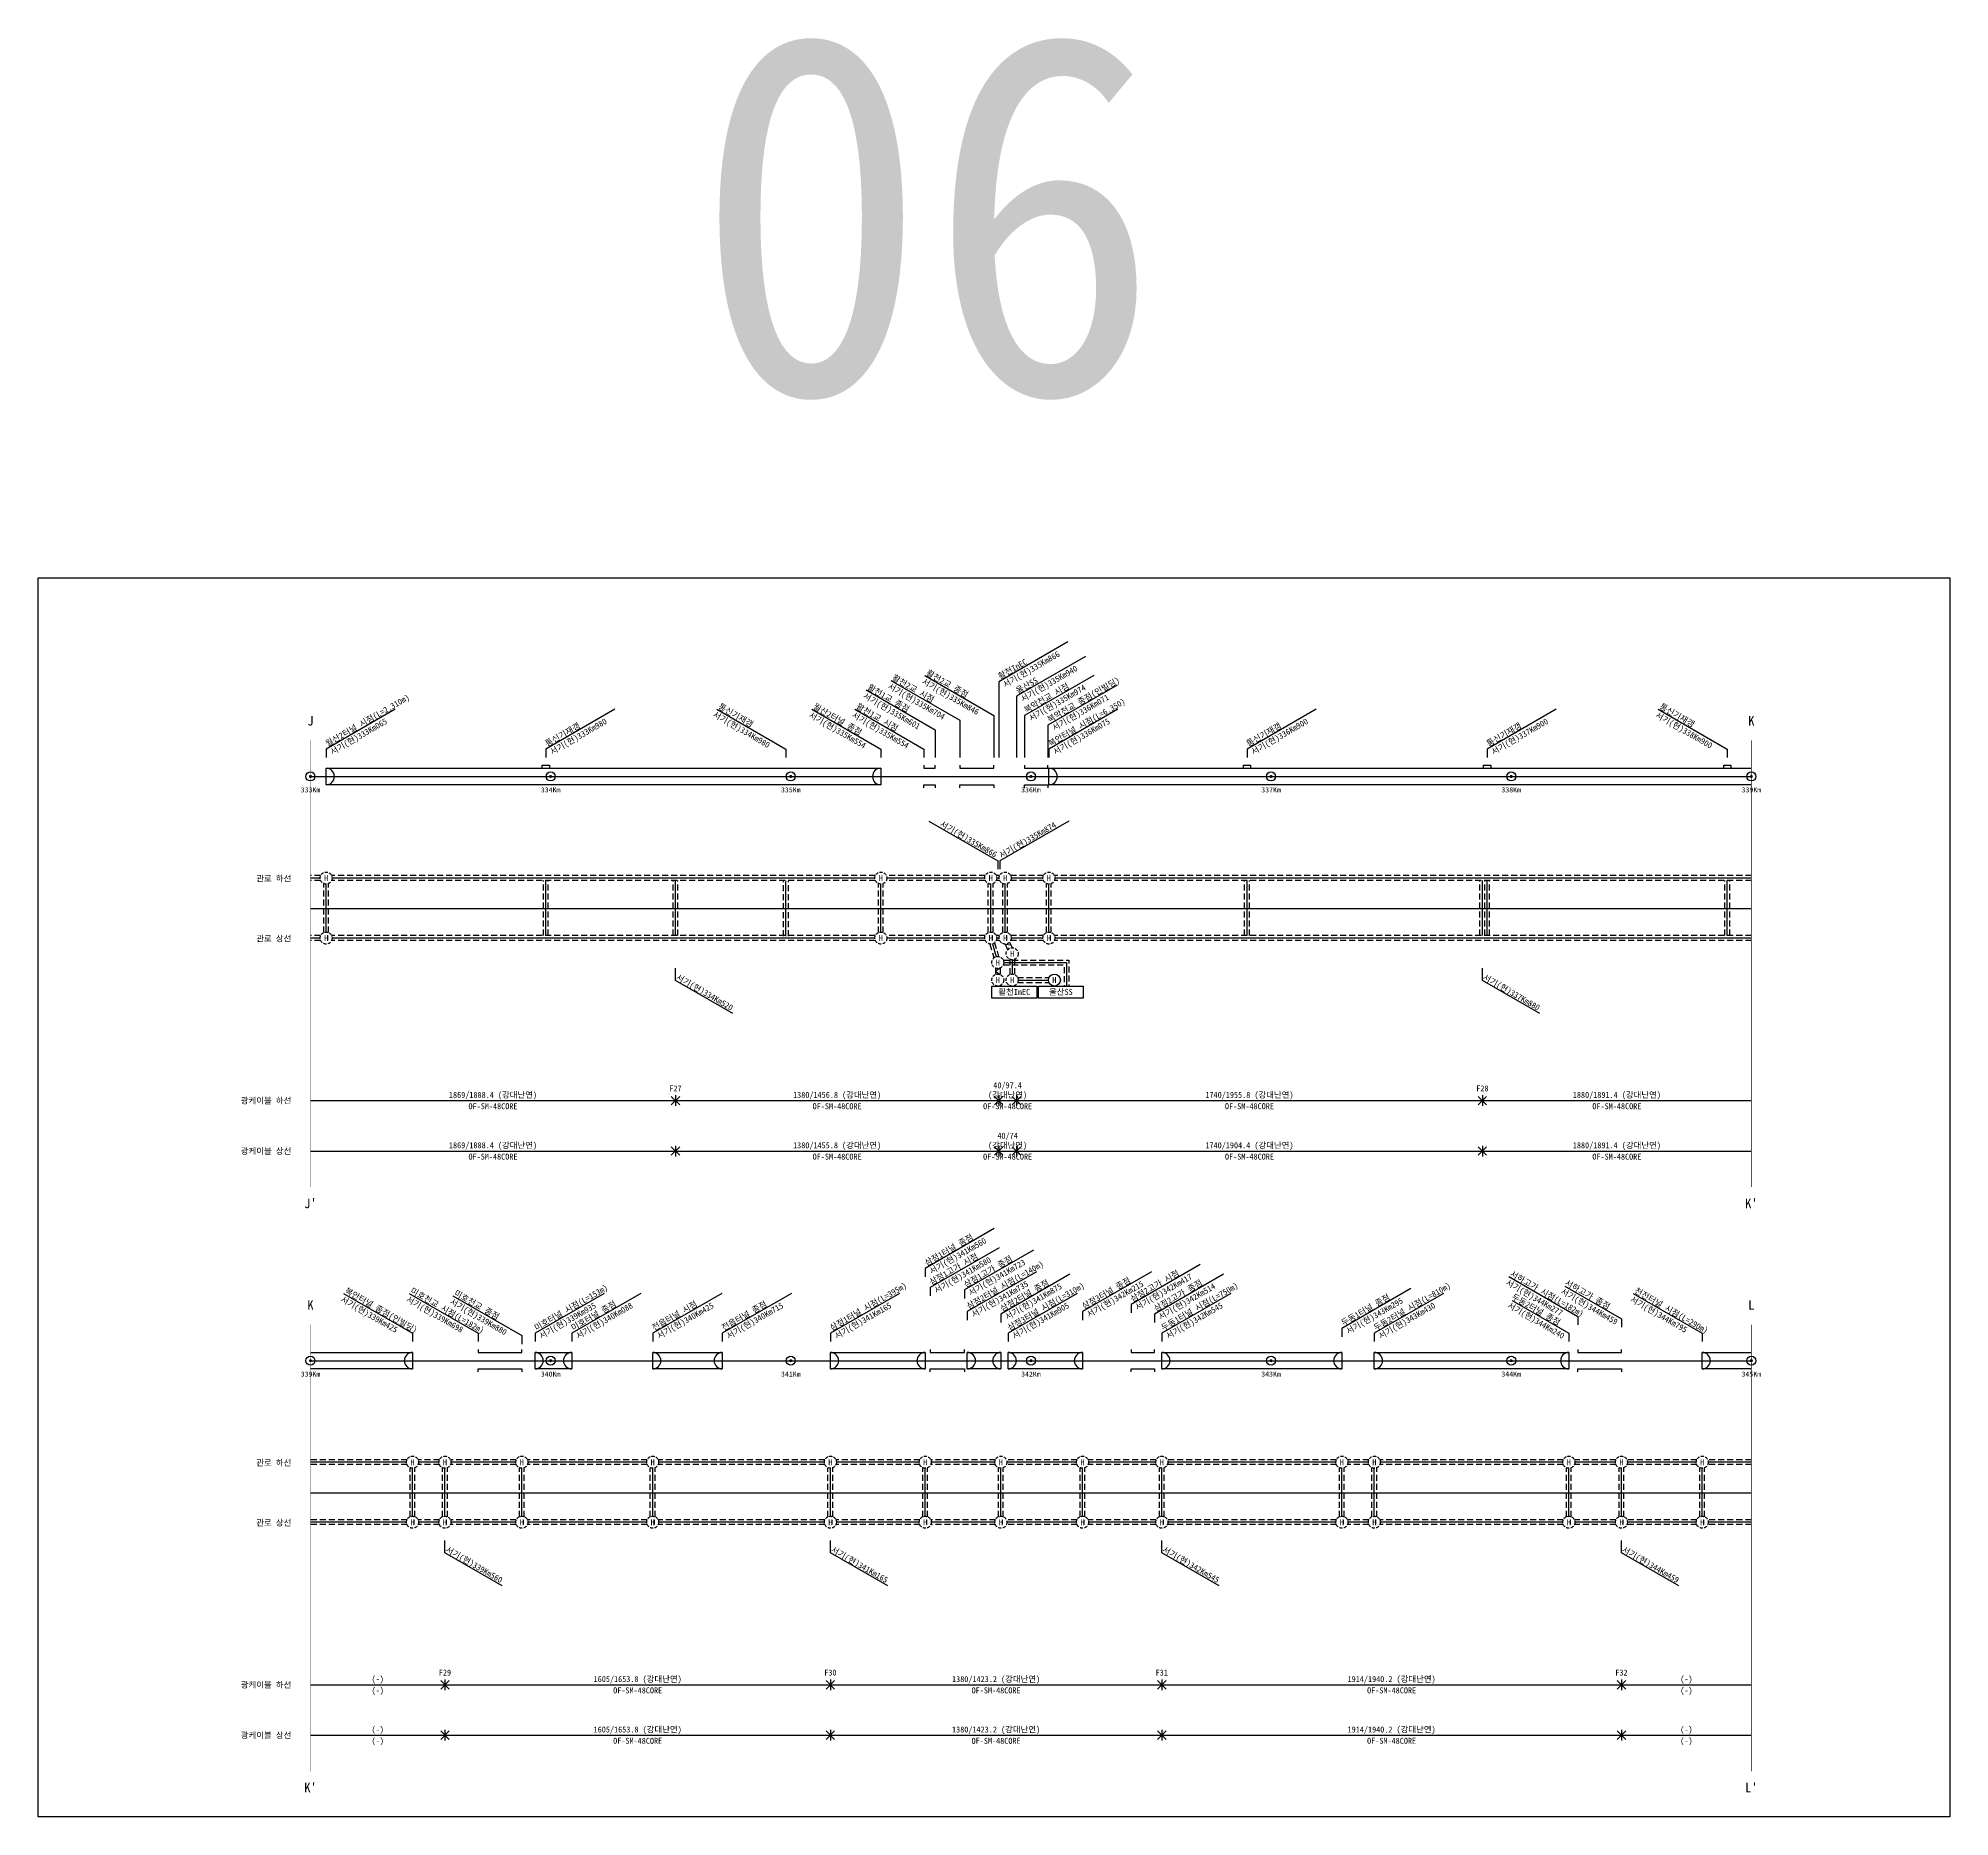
# Model space of a CAD drawing. Extents: x 3980 to 4776, y 0 to 741.
import ezdxf
from ezdxf.enums import TextEntityAlignment as Align

# ---------------------------------------------------------------- set-up
doc = ezdxf.new("R2010")
doc.units = 0
doc.header["$MEASUREMENT"] = 0
doc.linetypes.add('CENTER', pattern=[50.8, 31.75, -6.35, 6.35, -6.35])
doc.linetypes.add('HIDDEN', pattern=[0.375, 0.25, -0.125])
for name, color, linetype in [('TN-CABL', 4, 'Continuous'), ('TN-MACL', 6, 'Continuous'), ('TN-MACT', 6, 'Continuous'), ('TN-TABL-LIN1', 4, 'Continuous'), ('TN-TABL-LIN2', 1, 'Continuous'), ('TN-TEXT', 3, 'Continuous'), ('TX-BORD', 7, 'Continuous'), ('TX-PAPR', 2, 'Continuous'), ('TZ-BASE', 253, 'Continuous'), ('TZ-CABL', 4, 'Continuous'), ('TZ-LEAL', 253, 'Continuous'), ('TZ-LINE', 1, 'Continuous')]:
    doc.layers.add(name, color=color, linetype=linetype)
doc.layers.add('TX-LINE', color=6, linetype='Continuous', plot=False)
doc.styles.get("Standard").update_dxf_attribs({"font": 'GulimChe.ttf'})
doc.styles.add('굴림체', font='GulimChe.ttf')
doc.linetypes.add('ZIGZAG', pattern='A,0.0001,-0.2,[131,ltypeshp.shx,S=0.2,R=0,X=-0.2,Y=0],-0.4,[131,ltypeshp.shx,S=0.2,R=180,X=0.2,Y=0],-0.2', length=0.8001)

# ---------------------------------------------------------------- blocks, each defined once
blk = doc.blocks.new('XX')
at = {"layer": 'TN-TABL-LIN1'}
for points in [[(-1.77, 1.77), (1.77, -1.77)], [(1.77, 1.77), (-1.77, -1.77)]]:
    blk.add_lwpolyline(points, dxfattribs=at)

msp = doc.modelspace()

# ---------------------------------------------------------------- linework, layer by layer
at = {"layer": 'TN-CABL', "linetype": 'ByBlock', "ltscale": 10, "flags": 128}
for points in [[(4189.87, 436.74), (4189.87, 437.99), (4192.87, 437.99), (4192.87, 436.74)], [(4348.77, 437.99), (4348.77, 436.74), (4353.47, 436.74), (4353.47, 437.99)], [(4363.77, 437.99), (4363.77, 436.74), (4377.97, 436.74), (4377.97, 437.99)], [(4390.77, 437.99), (4390.77, 436.74), (4400.47, 436.74), (4400.47, 437.99)], [(4481.87, 436.74), (4481.87, 437.99), (4484.87, 437.99), (4484.87, 436.74)], [(4581.87, 436.74), (4581.87, 437.99), (4584.87, 437.99), (4584.87, 436.74)], [(4681.87, 436.74), (4681.87, 437.99), (4684.87, 437.99), (4684.87, 436.74)], [(4693.37, 429.84), (4400.87, 429.84), (4400.87, 436.74), (4693.37, 436.74)], [(4348.77, 428.59), (4348.77, 429.84), (4353.47, 429.84), (4353.47, 428.59)], [(4363.77, 428.59), (4363.77, 429.84), (4377.97, 429.84), (4377.97, 428.59)], [(4390.77, 428.59), (4390.77, 429.84), (4400.47, 429.84), (4400.47, 428.59)], [(4093.37, 193.42), (4135.87, 193.42), (4135.87, 186.52), (4093.37, 186.52)], [(4163.17, 194.67), (4163.17, 193.42), (4181.37, 193.42), (4181.37, 194.67)], [(4351.37, 194.67), (4351.37, 193.42), (4365.67, 193.42), (4365.67, 194.67)], [(4435.07, 194.67), (4435.07, 193.42), (4444.77, 193.42), (4444.77, 194.67)], [(4621.07, 194.67), (4621.07, 193.42), (4639.27, 193.42), (4639.27, 194.67)], [(4693.37, 186.52), (4672.87, 186.52), (4672.87, 193.42), (4693.37, 193.42)], [(4163.17, 185.27), (4163.17, 186.52), (4181.37, 186.52), (4181.37, 185.27)], [(4351.37, 185.27), (4351.37, 186.52), (4365.67, 186.52), (4365.67, 185.27)], [(4435.07, 185.27), (4435.07, 186.52), (4444.77, 186.52), (4444.77, 185.27)], [(4621.07, 185.27), (4621.07, 186.52), (4639.27, 186.52), (4639.27, 185.27)]]:
    msp.add_lwpolyline(points, dxfattribs=at)
for points in [[(4099.87, 436.74), (4330.87, 436.74), (4330.87, 429.84), (4099.87, 429.84)], [(4186.87, 193.42), (4202.17, 193.42), (4202.17, 186.52), (4186.87, 186.52)], [(4235.87, 193.42), (4264.87, 193.42), (4264.87, 186.52), (4235.87, 186.52)], [(4309.87, 193.42), (4349.37, 193.42), (4349.37, 186.52), (4309.87, 186.52)], [(4366.87, 193.42), (4380.87, 193.42), (4380.87, 186.52), (4366.87, 186.52)], [(4383.87, 193.42), (4414.87, 193.42), (4414.87, 186.52), (4383.87, 186.52)], [(4447.87, 193.42), (4522.87, 193.42), (4522.87, 186.52), (4447.87, 186.52)], [(4536.37, 193.42), (4617.37, 193.42), (4617.37, 186.52), (4536.37, 186.52)]]:
    msp.add_lwpolyline(points, close=True, dxfattribs=at)
at = {"layer": 'TN-CABL', "linetype": 'HIDDEN', "ltscale": 10, "flags": 128}
for points in [[(4097.58, 391.99), (4093.37, 391.99)], [(4097.37, 390.99), (4093.37, 390.99)], [(4328.58, 391.99), (4102.17, 391.99)], [(4328.37, 390.99), (4102.37, 390.99)], [(4374.34, 391.99), (4333.17, 391.99)], [(4374.13, 390.99), (4333.37, 390.99)], [(4380.34, 391.99), (4378.92, 391.99)], [(4380.13, 390.99), (4379.13, 390.99)], [(4398.58, 391.99), (4384.92, 391.99)], [(4398.37, 390.99), (4385.13, 390.99)], [(4693.37, 391.99), (4403.17, 391.99)], [(4693.37, 390.99), (4403.37, 390.99)], [(4097.58, 389.99), (4093.37, 389.99)], [(4098.87, 368.28), (4098.87, 388.7)], [(4100.87, 368.28), (4100.87, 388.7)], [(4328.58, 389.99), (4102.17, 389.99)], [(4190.37, 366.99), (4190.37, 389.99)], [(4192.37, 366.99), (4192.37, 389.99)], [(4244.37, 366.99), (4244.37, 389.99)], [(4246.37, 366.99), (4246.37, 389.99)], [(4290.37, 366.79), (4290.37, 389.79)], [(4292.37, 366.79), (4292.37, 389.79)], [(4329.87, 368.28), (4329.87, 388.7)], [(4331.87, 368.28), (4331.87, 388.7)], [(4374.34, 389.99), (4333.17, 389.99)], [(4375.63, 368.28), (4375.63, 388.7)], [(4377.63, 368.28), (4377.63, 388.7)], [(4380.34, 389.99), (4378.92, 389.99)], [(4381.63, 368.28), (4381.63, 388.7)], [(4383.63, 368.28), (4383.63, 388.7)], [(4398.58, 389.99), (4384.92, 389.99)], [(4399.87, 368.28), (4399.87, 388.7)], [(4401.87, 368.28), (4401.87, 388.7)], [(4693.37, 389.99), (4403.17, 389.99)], [(4482.37, 366.99), (4482.37, 389.99)], [(4484.37, 366.99), (4484.37, 389.99)], [(4580.37, 366.99), (4580.37, 389.99)], [(4582.37, 366.99), (4582.37, 389.99)], [(4582.37, 366.99), (4582.37, 389.99)], [(4584.37, 366.99), (4584.37, 389.99)], [(4682.37, 366.99), (4682.37, 389.99)], [(4684.37, 366.99), (4684.37, 389.99)], [(4097.58, 366.99), (4093.37, 366.99)], [(4328.58, 366.99), (4102.17, 366.99)], [(4374.34, 366.99), (4333.17, 366.99)], [(4380.34, 366.99), (4378.92, 366.99)], [(4398.58, 366.99), (4384.92, 366.99)], [(4693.37, 366.99), (4403.17, 366.99)], [(4097.37, 365.99), (4093.37, 365.99)], [(4097.58, 364.99), (4093.37, 364.99)], [(4328.58, 364.99), (4102.17, 364.99)], [(4328.37, 365.99), (4102.37, 365.99)], [(4374.34, 364.99), (4333.17, 364.99)], [(4374.13, 365.99), (4333.37, 365.99)], [(4376.3, 363.51), (4377.97, 357.74)], [(4378.23, 364.07), (4379.89, 358.29)], [(4380.34, 364.99), (4378.92, 364.99)], [(4380.13, 365.99), (4379.13, 365.99)], [(4382.66, 363.49), (4383.71, 361.15)], [(4382.66, 363.49), (4385.01, 363.14), (4383.71, 361.15)], [(4384.48, 364.31), (4385.53, 361.96)], [(4398.58, 364.99), (4384.92, 364.99)], [(4398.37, 365.99), (4385.13, 365.99)], [(4693.37, 364.99), (4403.17, 364.99)], [(4693.37, 365.99), (4403.37, 365.99)], [(4378.56, 353.52), (4378.56, 350.8)], [(4380.56, 353.52), (4380.56, 350.8)], [(4381.85, 356.81), (4409.17, 356.81), (4409.17, 346.01)], [(4381.85, 354.81), (4407.17, 354.81), (4407.17, 346.01)], [(4384.56, 357.17), (4384.56, 350.8)], [(4386.56, 357.17), (4386.56, 350.8)], [(4387.85, 349.51), (4400.84, 349.51)], [(4387.85, 347.51), (4400.84, 347.51)], [(4133.58, 148.68), (4093.37, 148.68)], [(4133.37, 147.68), (4093.37, 147.68)], [(4133.58, 146.68), (4093.37, 146.68)], [(4134.87, 124.97), (4134.87, 145.38)], [(4136.87, 124.97), (4136.87, 145.38)], [(4147.08, 148.68), (4138.17, 148.68)], [(4147.08, 146.68), (4138.17, 146.68)], [(4146.87, 147.68), (4138.37, 147.68)], [(4148.37, 124.97), (4148.37, 145.38)], [(4150.37, 124.97), (4150.37, 145.38)], [(4179.08, 148.68), (4151.67, 148.68)], [(4179.08, 146.68), (4151.67, 146.68)], [(4178.87, 147.68), (4151.87, 147.68)], [(4180.37, 124.97), (4180.37, 145.38)], [(4182.37, 124.97), (4182.37, 145.38)], [(4233.58, 148.68), (4183.67, 148.68)], [(4233.58, 146.68), (4183.67, 146.68)], [(4233.37, 147.68), (4183.87, 147.68)], [(4234.87, 124.97), (4234.87, 145.38)], [(4236.87, 124.97), (4236.87, 145.38)], [(4307.58, 148.68), (4238.17, 148.68)], [(4307.58, 146.68), (4238.17, 146.68)], [(4307.37, 147.68), (4238.37, 147.68)], [(4308.87, 124.97), (4308.87, 145.38)], [(4310.87, 124.97), (4310.87, 145.38)], [(4347.08, 148.68), (4312.17, 148.68)], [(4347.08, 146.68), (4312.17, 146.68)], [(4346.87, 147.68), (4312.37, 147.68)], [(4348.37, 124.97), (4348.37, 145.38)], [(4350.37, 124.97), (4350.37, 145.38)], [(4378.58, 148.68), (4351.67, 148.68)], [(4378.58, 146.68), (4351.67, 146.68)], [(4378.37, 147.68), (4351.87, 147.68)], [(4379.87, 124.97), (4379.87, 145.38)], [(4381.87, 124.97), (4381.87, 145.38)], [(4412.58, 148.68), (4383.17, 148.68)], [(4412.58, 146.68), (4383.17, 146.68)], [(4412.37, 147.68), (4383.37, 147.68)], [(4413.87, 124.97), (4413.87, 145.38)], [(4415.87, 124.97), (4415.87, 145.38)], [(4445.58, 148.68), (4417.17, 148.68)], [(4445.58, 146.68), (4417.17, 146.68)], [(4445.37, 147.68), (4417.37, 147.68)], [(4446.87, 124.97), (4446.87, 145.38)], [(4448.87, 124.97), (4448.87, 145.38)], [(4520.58, 148.68), (4450.17, 148.68)], [(4520.58, 146.68), (4450.17, 146.68)], [(4520.37, 147.68), (4450.37, 147.68)], [(4521.87, 124.97), (4521.87, 145.38)], [(4523.87, 124.97), (4523.87, 145.38)], [(4534.08, 148.68), (4525.17, 148.68)], [(4534.08, 146.68), (4525.17, 146.68)], [(4533.87, 147.68), (4525.37, 147.68)], [(4535.37, 124.97), (4535.37, 145.38)], [(4537.37, 124.97), (4537.37, 145.38)], [(4615.08, 148.68), (4538.67, 148.68)], [(4615.08, 146.68), (4538.67, 146.68)], [(4614.87, 147.68), (4538.87, 147.68)], [(4616.37, 124.97), (4616.37, 145.38)], [(4618.37, 124.97), (4618.37, 145.38)], [(4636.98, 148.68), (4619.67, 148.68)], [(4636.98, 146.68), (4619.67, 146.68)], [(4636.77, 147.68), (4619.87, 147.68)], [(4638.27, 124.97), (4638.27, 145.38)], [(4640.27, 124.97), (4640.27, 145.38)], [(4670.64, 148.68), (4641.57, 148.68)], [(4670.64, 146.68), (4641.57, 146.68)], [(4670.43, 147.68), (4641.77, 147.68)], [(4671.93, 124.97), (4671.93, 145.38)], [(4673.93, 124.97), (4673.93, 145.38)], [(4693.37, 148.68), (4675.22, 148.68)], [(4693.37, 146.68), (4675.22, 146.68)], [(4693.37, 147.68), (4675.43, 147.68)], [(4133.58, 123.68), (4093.37, 123.68)], [(4133.37, 122.68), (4093.37, 122.68)], [(4133.58, 121.68), (4093.37, 121.68)], [(4147.08, 123.68), (4138.17, 123.68)], [(4147.08, 121.68), (4138.17, 121.68)], [(4146.87, 122.68), (4138.37, 122.68)], [(4179.08, 123.68), (4151.67, 123.68)], [(4179.08, 121.68), (4151.67, 121.68)], [(4178.87, 122.68), (4151.87, 122.68)], [(4233.58, 123.68), (4183.67, 123.68)], [(4233.58, 121.68), (4183.67, 121.68)], [(4233.37, 122.68), (4183.87, 122.68)], [(4307.58, 123.68), (4238.17, 123.68)], [(4307.58, 121.68), (4238.17, 121.68)], [(4307.37, 122.68), (4238.37, 122.68)], [(4347.08, 123.68), (4312.17, 123.68)], [(4347.08, 121.68), (4312.17, 121.68)], [(4346.87, 122.68), (4312.37, 122.68)], [(4378.58, 123.68), (4351.67, 123.68)], [(4378.58, 121.68), (4351.67, 121.68)], [(4378.37, 122.68), (4351.87, 122.68)], [(4412.58, 123.68), (4383.17, 123.68)], [(4412.58, 121.68), (4383.17, 121.68)], [(4412.37, 122.68), (4383.37, 122.68)], [(4445.58, 123.68), (4417.17, 123.68)], [(4445.58, 121.68), (4417.17, 121.68)], [(4445.37, 122.68), (4417.37, 122.68)], [(4520.58, 123.68), (4450.17, 123.68)], [(4520.58, 121.68), (4450.17, 121.68)], [(4520.37, 122.68), (4450.37, 122.68)], [(4534.08, 123.68), (4525.17, 123.68)], [(4534.08, 121.68), (4525.17, 121.68)], [(4533.87, 122.68), (4525.37, 122.68)], [(4615.08, 123.68), (4538.67, 123.68)], [(4615.08, 121.68), (4538.67, 121.68)], [(4614.87, 122.68), (4538.87, 122.68)], [(4636.98, 123.68), (4619.67, 123.68)], [(4636.98, 121.68), (4619.67, 121.68)], [(4636.77, 122.68), (4619.87, 122.68)], [(4670.64, 123.68), (4641.57, 123.68)], [(4670.64, 121.68), (4641.57, 121.68)], [(4670.43, 122.68), (4641.77, 122.68)], [(4693.37, 123.68), (4675.22, 123.68)], [(4693.37, 121.68), (4675.22, 121.68)], [(4693.37, 122.68), (4675.43, 122.68)]]:
    msp.add_lwpolyline(points, dxfattribs=at)
at = {"layer": 'TN-CABL', "linetype": 'ZIGZAG', "ltscale": 3.5}
for points in [[(4097.37, 390.99), (4093.37, 390.99)], [(4097.37, 365.99), (4093.37, 365.99)]]:
    msp.add_lwpolyline(points, dxfattribs=at)
at = {"layer": 'TN-CABL', "linetype": 'ZIGZAG', "ltscale": 5}
for points in [[(4328.37, 390.99), (4102.37, 390.99)], [(4374.13, 390.99), (4333.37, 390.99)], [(4380.13, 390.99), (4379.13, 390.99)], [(4398.37, 390.99), (4385.13, 390.99)], [(4693.37, 390.99), (4403.37, 390.99)], [(4099.87, 368.49), (4099.87, 388.49)], [(4191.37, 366.99), (4191.37, 389.99)], [(4245.37, 366.99), (4245.37, 389.99)], [(4291.37, 366.79), (4291.37, 389.79)], [(4330.87, 368.49), (4330.87, 388.49)], [(4376.63, 368.49), (4376.63, 388.49)], [(4382.63, 368.49), (4382.63, 388.49)], [(4400.87, 368.49), (4400.87, 388.49)], [(4483.37, 366.99), (4483.37, 389.99)], [(4581.37, 366.99), (4581.37, 389.99)], [(4583.37, 366.99), (4583.37, 389.99)], [(4683.37, 366.99), (4683.37, 389.99)], [(4328.37, 365.99), (4102.37, 365.99)], [(4374.13, 365.99), (4333.37, 365.99)], [(4377.32, 363.59), (4378.87, 358.21)], [(4380.13, 365.99), (4379.13, 365.99)], [(4398.37, 365.99), (4385.13, 365.99)], [(4693.37, 365.99), (4403.37, 365.99)], [(4382.06, 355.81), (4408.17, 355.81), (4408.17, 346.01)], [(4385.56, 356.96), (4385.56, 351.01)], [(4388.06, 348.51), (4400.63, 348.51)], [(4133.37, 147.68), (4093.37, 147.68)], [(4135.87, 125.18), (4135.87, 145.18)], [(4146.87, 147.68), (4138.37, 147.68)], [(4149.37, 125.18), (4149.37, 145.18)], [(4178.87, 147.68), (4151.87, 147.68)], [(4181.37, 125.18), (4181.37, 145.18)], [(4233.37, 147.68), (4183.87, 147.68)], [(4235.87, 125.18), (4235.87, 145.18)], [(4307.37, 147.68), (4238.37, 147.68)], [(4309.87, 125.18), (4309.87, 145.18)], [(4346.87, 147.68), (4312.37, 147.68)], [(4349.37, 125.18), (4349.37, 145.18)], [(4378.37, 147.68), (4351.87, 147.68)], [(4380.87, 125.18), (4380.87, 145.18)], [(4412.37, 147.68), (4383.37, 147.68)], [(4414.87, 125.18), (4414.87, 145.18)], [(4445.37, 147.68), (4417.37, 147.68)], [(4447.87, 125.18), (4447.87, 145.18)], [(4520.37, 147.68), (4450.37, 147.68)], [(4522.87, 125.18), (4522.87, 145.18)], [(4533.87, 147.68), (4525.37, 147.68)], [(4536.37, 125.18), (4536.37, 145.18)], [(4614.87, 147.68), (4538.87, 147.68)], [(4617.37, 125.18), (4617.37, 145.18)], [(4636.77, 147.68), (4619.87, 147.68)], [(4639.27, 125.18), (4639.27, 145.18)], [(4670.43, 147.68), (4641.77, 147.68)], [(4672.93, 125.18), (4672.93, 145.18)], [(4693.37, 147.68), (4675.43, 147.68)], [(4133.37, 122.68), (4093.37, 122.68)], [(4146.87, 122.68), (4138.37, 122.68)], [(4178.87, 122.68), (4151.87, 122.68)], [(4233.37, 122.68), (4183.87, 122.68)], [(4307.37, 122.68), (4238.37, 122.68)], [(4346.87, 122.68), (4312.37, 122.68)], [(4378.37, 122.68), (4351.87, 122.68)], [(4412.37, 122.68), (4383.37, 122.68)], [(4445.37, 122.68), (4417.37, 122.68)], [(4520.37, 122.68), (4450.37, 122.68)], [(4533.87, 122.68), (4525.37, 122.68)], [(4614.87, 122.68), (4538.87, 122.68)], [(4636.77, 122.68), (4619.87, 122.68)], [(4670.43, 122.68), (4641.77, 122.68)], [(4693.37, 122.68), (4675.43, 122.68)]]:
    msp.add_lwpolyline(points, dxfattribs=at)
at = {"layer": 'TN-CABL', "ltscale": 10, "flags": 128}
msp.add_lwpolyline([(4380.56, 353.52), (4378.56, 352.16), (4380.56, 350.8)], dxfattribs=at)
at = {"layer": 'TN-CABL', "linetype": 'ByBlock', "ltscale": 10}
for centre, start, end in [((4099.87, 433.29), 270, 90), ((4330.87, 433.29), 90, 270), ((4400.87, 433.29), 270, 90), ((4135.87, 189.97), 90, 270), ((4186.87, 189.97), 270, 90), ((4202.17, 189.97), 90, 270), ((4235.87, 189.97), 270, 90), ((4264.87, 189.97), 90, 270), ((4309.87, 189.97), 270, 90), ((4349.37, 189.97), 90, 270), ((4366.87, 189.97), 270, 90), ((4380.87, 189.97), 90, 270), ((4383.87, 189.97), 270, 90), ((4414.87, 189.97), 90, 270), ((4447.87, 189.97), 270, 90), ((4522.87, 189.97), 90, 270), ((4536.37, 189.97), 270, 90), ((4617.37, 189.97), 90, 270), ((4672.87, 189.97), 270, 90)]:
    msp.add_arc(centre, 3.45, start, end, dxfattribs=at)
at = {"layer": 'TN-MACL', "linetype": 'CENTER', "ltscale": 0.8, "const_width": 0.2}
for points in [[(4093.37, 448.29), (4093.37, 262.29)], [(4693.37, 448.29), (4693.37, 262.29)], [(4093.37, 204.97), (4093.37, 18.97)], [(4693.37, 204.97), (4693.37, 18.97)]]:
    msp.add_lwpolyline(points, dxfattribs=at)
at = {"layer": 'TN-TABL-LIN1', "linetype": 'HIDDEN', "ltscale": 5}
for centre in [(4099.87, 390.99), (4330.87, 390.99), (4376.63, 390.99), (4382.63, 390.99), (4400.87, 390.99), (4099.87, 365.99), (4330.87, 365.99), (4376.63, 365.99), (4382.63, 365.99), (4400.87, 365.99), (4379.56, 355.81), (4385.56, 359.46), (4379.56, 348.51), (4385.56, 348.51), (4135.87, 147.68), (4149.37, 147.68), (4181.37, 147.68), (4235.87, 147.68), (4309.87, 147.68), (4349.37, 147.68), (4380.87, 147.68), (4414.87, 147.68), (4447.87, 147.68), (4522.87, 147.68), (4536.37, 147.68), (4617.37, 147.68), (4639.27, 147.68), (4672.93, 147.68), (4135.87, 122.68), (4149.37, 122.68), (4181.37, 122.68), (4235.87, 122.68), (4309.87, 122.68), (4349.37, 122.68), (4380.87, 122.68), (4414.87, 122.68), (4447.87, 122.68), (4522.87, 122.68), (4536.37, 122.68), (4617.37, 122.68), (4639.27, 122.68), (4672.93, 122.68)]:
    msp.add_circle(centre, 2.5, dxfattribs=at)
at = {"layer": 'TN-TABL-LIN1', "ltscale": 5}
msp.add_circle((4403.13, 348.51), 2.5, dxfattribs=at)
at = {"layer": 'TN-TABL-LIN2'}
for points in [[(4408.73, 489.33), (4379.97, 472.73), (4379.97, 441.23)], [(4416.13, 483.33), (4387.37, 466.73), (4387.37, 441.23)], [(4335.02, 473.33), (4363.77, 456.73), (4363.77, 441.23)], [(4349.22, 475.33), (4377.97, 458.73), (4377.97, 441.23)], [(4419.53, 475.33), (4390.77, 458.73), (4390.77, 441.23)], [(4429.23, 471.33), (4400.47, 454.73), (4400.47, 441.23)], [(4324.72, 469.33), (4353.47, 452.73), (4353.47, 441.23)], [(4128.63, 461.33), (4099.87, 444.73), (4099.87, 441.23)], [(4220.13, 461.33), (4191.37, 444.73), (4191.37, 441.23)], [(4262.62, 461.33), (4291.37, 444.73), (4291.37, 441.23)], [(4302.12, 461.33), (4330.87, 444.73), (4330.87, 441.23)], [(4320.02, 461.33), (4348.77, 444.73), (4348.77, 441.23)], [(4429.63, 461.33), (4400.87, 444.73), (4400.87, 441.23)], [(4512.13, 461.33), (4483.37, 444.73), (4483.37, 441.23)], [(4612.13, 461.33), (4583.37, 444.73), (4583.37, 441.23)], [(4654.62, 461.33), (4683.37, 444.73), (4683.37, 441.23)], [(4350.88, 414.72), (4379.63, 398.12), (4379.63, 394.62)], [(4409.19, 414.72), (4380.43, 398.12), (4380.43, 394.62)], [(4269.23, 334.59), (4245.37, 348.36), (4245.37, 353.49)], [(4605.23, 334.59), (4581.37, 348.36), (4581.37, 353.49)], [(4378.13, 245.01), (4349.37, 228.41), (4349.37, 224.91)], [(4380.13, 237.01), (4351.37, 220.41), (4351.37, 216.91)], [(4394.43, 236.01), (4365.67, 219.41), (4365.67, 215.91)], [(4395.63, 227.01), (4366.87, 210.41), (4366.87, 206.91)], [(4409.63, 226.01), (4380.87, 209.41), (4380.87, 205.91)], [(4443.63, 227.01), (4414.87, 210.41), (4414.87, 206.91)], [(4463.83, 230.01), (4435.07, 213.41), (4435.07, 209.91)], [(4473.53, 226.01), (4444.77, 209.41), (4444.77, 205.91)], [(4592.32, 225.01), (4621.07, 208.41), (4621.07, 204.91)], [(4107.12, 218.01), (4135.87, 201.41), (4135.87, 197.91)], [(4134.42, 218.01), (4163.17, 201.41), (4163.17, 197.91)], [(4152.62, 217.01), (4181.37, 200.41), (4181.37, 196.91)], [(4215.63, 218.01), (4186.87, 201.41), (4186.87, 197.91)], [(4230.93, 218.01), (4202.17, 201.41), (4202.17, 197.91)], [(4264.63, 218.01), (4235.87, 201.41), (4235.87, 197.91)], [(4293.63, 218.01), (4264.87, 201.41), (4264.87, 197.91)], [(4338.63, 218.01), (4309.87, 201.41), (4309.87, 197.91)], [(4412.63, 218.01), (4383.87, 201.41), (4383.87, 197.91)], [(4476.63, 218.01), (4447.87, 201.41), (4447.87, 197.91)], [(4551.63, 220.01), (4522.87, 203.41), (4522.87, 199.91)], [(4565.13, 218.01), (4536.37, 201.41), (4536.37, 197.91)], [(4593.82, 215.01), (4617.37, 201.41), (4617.37, 197.91)], [(4615.72, 221.01), (4639.27, 207.41), (4639.27, 203.91)], [(4644.12, 218.01), (4672.87, 201.41), (4672.87, 197.91)], [(4173.23, 96.21), (4149.37, 109.99), (4149.37, 115.12)], [(4333.73, 96.21), (4309.87, 109.99), (4309.87, 115.12)], [(4471.73, 96.21), (4447.87, 109.99), (4447.87, 115.12)], [(4663.13, 96.21), (4639.27, 109.99), (4639.27, 115.12)]]:
    msp.add_lwpolyline(points, dxfattribs=at)
at = {"layer": 'TN-TABL-LIN2', "const_width": 0.625}
for points in [[(4093.06, 433.29, 1), (4093.69, 433.29, 1)], [(4193.06, 433.29, 1), (4193.69, 433.29, 1)], [(4293.06, 433.29, 1), (4293.69, 433.29, 1)], [(4393.06, 433.29, 1), (4393.69, 433.29, 1)], [(4493.06, 433.29, 1), (4493.69, 433.29, 1)], [(4593.06, 433.29, 1), (4593.69, 433.29, 1)], [(4693.06, 433.29, 1), (4693.69, 433.29, 1)], [(4093.06, 189.97, 1), (4093.69, 189.97, 1)], [(4193.06, 189.97, 1), (4193.69, 189.97, 1)], [(4293.06, 189.97, 1), (4293.69, 189.97, 1)], [(4393.06, 189.97, 1), (4393.69, 189.97, 1)], [(4493.06, 189.97, 1), (4493.69, 189.97, 1)], [(4593.06, 189.97, 1), (4593.69, 189.97, 1)], [(4693.06, 189.97, 1), (4693.69, 189.97, 1)]]:
    msp.add_lwpolyline(points, format="xyb", close=True, dxfattribs=at)
at = {"layer": 'TN-TABL-LIN2'}
for points in [[(4377.1, 346.01), (4395.78, 346.01), (4395.78, 341.01), (4377.1, 341.01)], [(4396.51, 346.01), (4415.19, 346.01), (4415.19, 341.01), (4396.51, 341.01)]]:
    msp.add_lwpolyline(points, close=True, dxfattribs=at)
for centre in [(4093.37, 433.29), (4193.37, 433.29), (4293.37, 433.29), (4393.37, 433.29), (4493.37, 433.29), (4593.37, 433.29), (4693.37, 433.29), (4093.37, 189.97), (4193.37, 189.97), (4293.37, 189.97), (4393.37, 189.97), (4493.37, 189.97), (4593.37, 189.97), (4693.37, 189.97)]:
    msp.add_circle(centre, 1.88, dxfattribs=at)
at = {"layer": 'TX-BORD'}
for p, q in [((4245.37, 300.51), (4245.37, 296.07)), ((4379.97, 300.51), (4379.97, 296.07)), ((4387.37, 300.51), (4387.37, 296.07)), ((4581.37, 300.51), (4581.37, 296.07)), ((4245.37, 279.51), (4245.37, 275.07)), ((4379.97, 279.51), (4379.97, 275.07)), ((4387.37, 279.51), (4387.37, 275.07)), ((4581.37, 279.51), (4581.37, 275.07)), ((4149.37, 57.19), (4149.37, 52.75)), ((4309.87, 57.19), (4309.87, 52.75)), ((4447.87, 57.19), (4447.87, 52.75)), ((4639.27, 57.19), (4639.27, 52.75)), ((4149.37, 36.19), (4149.37, 31.75)), ((4309.87, 36.19), (4309.87, 31.75)), ((4447.87, 36.19), (4447.87, 31.75)), ((4639.27, 36.19), (4639.27, 31.75))]:
    msp.add_line(p, q, dxfattribs=at)
at = {"layer": 'TX-LINE'}
for points in [[(4093.37, 298.29), (4245.37, 298.29), (4379.97, 298.29), (4387.37, 298.29), (4581.37, 298.29), (4693.37, 298.29)], [(4093.37, 277.29), (4245.37, 277.29), (4379.97, 277.29), (4387.37, 277.29), (4581.37, 277.29), (4693.37, 277.29)], [(4093.37, 54.97), (4149.37, 54.97), (4309.87, 54.97), (4447.87, 54.97), (4639.27, 54.97), (4693.37, 54.97)], [(4093.37, 33.97), (4149.37, 33.97), (4309.87, 33.97), (4447.87, 33.97), (4639.27, 33.97), (4693.37, 33.97)]]:
    msp.add_lwpolyline(points, dxfattribs=at)
at = {"layer": 'TX-PAPR'}
msp.add_lwpolyline([(3980, 516), (4776, 516), (4776, 0), (3980, 0)], close=True, dxfattribs=at)
at = {"layer": 'TZ-BASE'}
for p, q in [((4093.37, 378.29), (4693.37, 378.29)), ((4093.37, 134.97), (4693.37, 134.97))]:
    msp.add_line(p, q, dxfattribs=at)
at = {"layer": 'TZ-CABL'}
for points in [[(4100.43, 366.99), (4100.43, 364.99)], [(4377.19, 366.99), (4377.19, 364.99)], [(4383.19, 366.99), (4383.19, 364.99)], [(4401.43, 366.99), (4401.43, 364.99)], [(4136.43, 123.68), (4136.43, 121.68)], [(4149.93, 123.68), (4149.93, 121.68)], [(4181.93, 123.68), (4181.93, 121.68)], [(4236.43, 123.68), (4236.43, 121.68)], [(4310.43, 123.68), (4310.43, 121.68)], [(4349.93, 123.68), (4349.93, 121.68)], [(4381.43, 123.68), (4381.43, 121.68)], [(4415.43, 123.68), (4415.43, 121.68)], [(4448.43, 123.68), (4448.43, 121.68)], [(4523.43, 123.68), (4523.43, 121.68)], [(4536.93, 123.68), (4536.93, 121.68)], [(4617.93, 123.68), (4617.93, 121.68)], [(4639.83, 123.68), (4639.83, 121.68)], [(4673.49, 123.68), (4673.49, 121.68)]]:
    msp.add_lwpolyline(points, dxfattribs=at)
at = {"layer": 'TZ-LEAL'}
for points in [[(4093.37, 298.29), (4693.37, 298.29)], [(4093.37, 277.29), (4693.37, 277.29)], [(4093.37, 54.97), (4693.37, 54.97)], [(4093.37, 33.97), (4693.37, 33.97)]]:
    msp.add_lwpolyline(points, dxfattribs=at)
at = {"layer": 'TZ-LINE', "flags": 128}
for points in [[(4093.37, 433.29), (4693.37, 433.29)], [(4093.37, 189.97), (4693.37, 189.97)]]:
    msp.add_lwpolyline(points, dxfattribs=at)

# ---------------------------------------------------------------- block references
at = {"layer": 'TN-TABL-LIN1'}
for p in [(4245.37, 298.29), (4379.97, 298.29), (4387.37, 298.29), (4581.37, 298.29), (4245.37, 277.29), (4379.97, 277.29), (4387.37, 277.29), (4581.37, 277.29), (4149.37, 54.97), (4309.87, 54.97), (4447.87, 54.97), (4639.27, 54.97), (4149.37, 33.97), (4309.87, 33.97), (4447.87, 33.97), (4639.27, 33.97)]:
    msp.add_blockref('XX', p, dxfattribs=at)

# ---------------------------------------------------------------- texts
at = {"layer": 'TN-MACT'}
for s, p in [('J', (4093.37, 453.29)), ('K', (4693.37, 453.29)), ("J'", (4093.37, 252.29)), ("K'", (4693.37, 252.29)), ('K', (4093.37, 209.97)), ('L', (4693.37, 209.97)), ("K'", (4093.37, 8.97)), ("L'", (4693.37, 8.97))]:
    msp.add_text(s, height=4, dxfattribs=at).set_placement(p, align=Align.BOTTOM_CENTER)
at = {"layer": 'TN-TABL-LIN1', "linetype": 'HIDDEN', "ltscale": 5}
for p in [(4099.87, 390.99), (4330.87, 390.99), (4376.63, 390.99), (4382.63, 390.99), (4400.87, 390.99), (4099.87, 365.99), (4330.87, 365.99), (4376.63, 365.99), (4382.63, 365.99), (4400.87, 365.99), (4385.56, 359.46), (4379.56, 355.81), (4379.56, 348.51), (4385.56, 348.51), (4403.13, 348.51), (4135.87, 147.68), (4149.37, 147.68), (4181.37, 147.68), (4235.87, 147.68), (4309.87, 147.68), (4349.37, 147.68), (4380.87, 147.68), (4414.87, 147.68), (4447.87, 147.68), (4522.87, 147.68), (4536.37, 147.68), (4617.37, 147.68), (4639.27, 147.68), (4672.93, 147.68), (4135.87, 122.68), (4149.37, 122.68), (4181.37, 122.68), (4235.87, 122.68), (4309.87, 122.68), (4349.37, 122.68), (4380.87, 122.68), (4414.87, 122.68), (4447.87, 122.68), (4522.87, 122.68), (4536.37, 122.68), (4617.37, 122.68), (4639.27, 122.68), (4672.93, 122.68)]:
    msp.add_text('H', height=2.5, dxfattribs=at).set_placement(p, align=Align.MIDDLE)
at = {"layer": 'TN-TEXT'}
for s, rotation, p in [('활천2교 종점', 330, (4349.51, 475.74)), ('활천InEC', 30, (4380.59, 473.66)), ('서기(현)335Km866', 30, (4382.59, 470.2)), ('서기(현)335Km940', 30, (4389.99, 464.2)), ('활천1교 종점', 330, (4325.01, 469.74)), ('서기(현)335Km704', 330, (4333.54, 470.14)), ('활천2교 시점', 330, (4335.31, 473.74)), ('서기(현)335Km846', 330, (4347.74, 472.14)), ('울산SS', 30, (4387.99, 467.66)), ('북악천교 시점', 30, (4391.39, 459.66)), ('서기(현)335Km974', 30, (4393.39, 456.2)), ('북악천교 종점(인빌딩)', 30, (4401.09, 455.66)), ('월산2터널 시점(L=2,310m)', 30, (4100.49, 445.66)), ('통신기재갱', 330, (4262.9, 461.75)), ('월산2터널 종점', 330, (4302.41, 461.74)), ('활천1교 시점', 330, (4320.31, 461.74)), ('서기(현)335Km601', 330, (4323.24, 466.14)), ('복안터널 시점(L=6,350)', 30, (4401.49, 445.66)), ('서기(현)336Km071', 30, (4403.09, 452.2)), ('통신기재갱', 330, (4654.91, 461.74)), ('서기(현)333Km065', 30, (4102.49, 442.2)), ('통신기재갱', 30, (4191.99, 445.66)), ('서기(현)333Km980', 30, (4193.99, 442.2)), ('서기(현)334Km980', 330, (4260.68, 458.41)), ('서기(현)335Km554', 330, (4300.64, 458.14)), ('서기(현)335Km554', 330, (4318.54, 458.14)), ('서기(현)336Km075', 30, (4403.49, 442.2)), ('통신기재갱', 30, (4483.99, 445.66)), ('서기(현)336Km900', 30, (4485.99, 442.2)), ('통신기재갱', 30, (4583.99, 445.66)), ('서기(현)337Km900', 30, (4585.99, 442.2)), ('서기(현)338Km900', 330, (4653.14, 458.14)), ('서기(현)335Km866', 330, (4355.23, 412.78)), ('서기(현)335Km874', 30, (4381.05, 399.05)), ('서기(현)334Km520', 330, (4245.33, 348.97)), ('서기(현)337Km880', 330, (4581.33, 348.97)), ('삼정1터널 종점', 30, (4349.99, 229.35)), ('서기(현)341Km560', 30, (4351.99, 225.88)), ('삼정1고가 시점', 30, (4351.99, 221.35)), ('서기(현)341Km580', 30, (4353.99, 217.88)), ('삼정1고가 종점', 30, (4366.29, 220.35)), ('서기(현)341Km723', 30, (4368.29, 216.88)), ('삼정2터널 시점(L=140m)', 30, (4367.49, 211.35)), ('삼정2터널 종점', 30, (4381.49, 210.35)), ('삼정3터널 종점', 30, (4415.49, 211.35)), ('삼정2고가 시점', 30, (4435.69, 214.35)), ('서기(현)342Km417', 30, (4437.69, 210.88)), ('삼정2고가 종점', 30, (4445.39, 210.35)), ('서기(현)344Km277', 330, (4590.84, 221.82)), ('서하고가 시점(L=182m)', 330, (4592.61, 225.42)), ('서하고가 종점', 330, (4615.47, 221.73)), ('서기(현)339Km425', 330, (4105.64, 214.82)), ('복안터널 종점(인빌딩)', 330, (4107.41, 218.42)), ('서기(현)339Km698', 330, (4132.94, 214.82)), ('미호천교 시점(L=182m)', 330, (4134.71, 218.42)), ('서기(현)339Km880', 330, (4151.14, 213.82)), ('미호천교 종점', 330, (4152.91, 217.42)), ('미호터널 시점(L=153m)', 30, (4187.49, 202.35)), ('삼정1터널 시점(L=395m)', 30, (4310.49, 202.35)), ('서기(현)341Km735', 30, (4369.49, 207.88)), ('서기(현)341Km875', 30, (4383.49, 206.88)), ('삼정3터널 시점(L=310m)', 30, (4384.49, 202.35)), ('서기(현)342Km215', 30, (4417.49, 207.88)), ('서기(현)342Km514', 30, (4447.39, 206.88)), ('두동1터널 시점(L=750m)', 30, (4448.49, 202.35)), ('두동1터널 종점', 30, (4523.49, 204.35)), ('서기(현)343Km295', 30, (4525.49, 200.88)), ('두동2터널 시점(L=810m)', 30, (4536.99, 202.35)), ('두동2터널 종점', 330, (4593.3, 215.89)), ('서기(현)344Km459', 330, (4613.7, 218.13)), ('서기(현)344Km795', 330, (4642.64, 214.82)), ('천전터널 시점(L=290m)', 330, (4644.41, 218.42)), ('서기(현)339Km935', 30, (4189.49, 198.88)), ('미호터널 종점', 30, (4202.79, 202.35)), ('서기(현)340Km088', 30, (4204.79, 198.88)), ('전읍터널 시점', 30, (4236.49, 202.35)), ('서기(현)340Km425', 30, (4238.49, 198.88)), ('전읍터널 종점', 30, (4265.49, 202.35)), ('서기(현)340Km715', 30, (4267.49, 198.88)), ('서기(현)341Km165', 30, (4312.49, 198.88)), ('서기(현)341Km905', 30, (4386.49, 198.88)), ('서기(현)342Km545', 30, (4450.49, 198.88)), ('서기(현)343Km430', 30, (4538.99, 198.88)), ('서기(현)344Km240', 330, (4591.54, 212.29)), ('서기(현)339Km560', 330, (4149.33, 110.59)), ('서기(현)341Km165', 330, (4309.83, 110.59)), ('서기(현)342Km545', 330, (4447.83, 110.59)), ('서기(현)344Km459', 330, (4639.23, 110.59))]:
    msp.add_text(s, height=2.5, rotation=rotation, dxfattribs=at).set_placement(p)
for s, height, p in [('333Km', 2.083, (4093.37, 427.72)), ('334Km', 2.083, (4193.37, 427.72)), ('335Km', 2.083, (4293.37, 427.72)), ('336Km', 2.083, (4393.37, 427.72)), ('337Km', 2.083, (4493.37, 427.72)), ('338Km', 2.083, (4593.37, 427.72)), ('339Km', 2.083, (4693.37, 427.72)), ('활천InEC', 2.5, (4386.44, 343.58)), ('울산SS', 2.5, (4405.85, 343.58)), ('339Km', 2.083, (4093.37, 184.4)), ('340Km', 2.083, (4193.37, 184.4)), ('341Km', 2.083, (4293.37, 184.4)), ('342Km', 2.083, (4393.37, 184.4)), ('343Km', 2.083, (4493.37, 184.4)), ('344Km', 2.083, (4593.37, 184.4)), ('345Km', 2.083, (4693.37, 184.4))]:
    msp.add_text(s, height=height, dxfattribs=at).set_placement(p, align=Align.MIDDLE_CENTER)
for s, p in [('관로 하선', (4085.38, 390.79)), ('관로 상선', (4085.38, 365.79)), ('광케이블 하선', (4085.38, 298.29)), ('광케이블 상선', (4085.38, 277.29)), ('관로 하선', (4085.38, 147.47)), ('관로 상선', (4085.38, 122.47)), ('광케이블 하선', (4085.38, 54.97)), ('광케이블 상선', (4085.38, 33.97))]:
    msp.add_text(s, height=2.5, rotation=360, dxfattribs=at).set_placement(p, align=Align.MIDDLE_RIGHT)
at = {"layer": 'TN-TEXT', "style": '굴림체'}
for s, p in [('F27', (4245.37, 303.37)), ('F28', (4581.37, 303.37)), ('F29', (4149.37, 60.06)), ('F30', (4309.87, 60.06)), ('F31', (4447.87, 60.06)), ('F32', (4639.27, 60.06))]:
    msp.add_text(s, height=2.5, dxfattribs=at).set_placement(p, align=Align.MIDDLE_CENTER)
for s, p in [('40/97.4', (4383.67, 305.93)), ('1869/1888.4 (강대난연)', (4169.37, 301.93)), ('OF-SM-48CORE', (4169.37, 297.21)), ('1380/1456.8 (강대난연)', (4312.67, 301.93)), ('OF-SM-48CORE', (4312.67, 297.21)), ('OF-SM-48CORE', (4383.67, 297.21)), ('(강대난연)', (4383.67, 301.93)), ('1740/1955.8 (강대난연)', (4484.37, 301.93)), ('OF-SM-48CORE', (4484.37, 297.21)), ('1880/1891.4 (강대난연)', (4637.37, 301.93)), ('OF-SM-48CORE', (4637.37, 297.21)), ('1869/1888.4 (강대난연)', (4169.37, 280.93)), ('1380/1455.8 (강대난연)', (4312.67, 280.93)), ('(강대난연)', (4383.67, 280.93)), ('40/74', (4383.67, 284.93)), ('1740/1904.4 (강대난연)', (4484.37, 280.93)), ('1880/1891.4 (강대난연)', (4637.37, 280.93)), ('OF-SM-48CORE', (4169.37, 276.21)), ('OF-SM-48CORE', (4312.67, 276.21)), ('OF-SM-48CORE', (4383.67, 276.21)), ('OF-SM-48CORE', (4484.37, 276.21)), ('OF-SM-48CORE', (4637.37, 276.21)), ('(-)', (4121.37, 58.61)), ('1605/1653.8 (강대난연)', (4229.62, 58.61)), ('1380/1423.2 (강대난연)', (4378.87, 58.61)), ('1914/1940.2 (강대난연)', (4543.57, 58.61)), ('(-)', (4666.32, 58.61)), ('(-)', (4121.37, 53.89)), ('OF-SM-48CORE', (4229.62, 53.89)), ('OF-SM-48CORE', (4378.87, 53.89)), ('OF-SM-48CORE', (4543.57, 53.89)), ('(-)', (4666.32, 53.89)), ('(-)', (4121.37, 37.61)), ('(-)', (4121.37, 32.89)), ('1605/1653.8 (강대난연)', (4229.62, 37.61)), ('OF-SM-48CORE', (4229.62, 32.89)), ('1380/1423.2 (강대난연)', (4378.87, 37.61)), ('OF-SM-48CORE', (4378.87, 32.89)), ('1914/1940.2 (강대난연)', (4543.57, 37.61)), ('OF-SM-48CORE', (4543.57, 32.89)), ('(-)', (4666.32, 37.61)), ('(-)', (4666.32, 32.89))]:
    msp.add_text(s, height=2.5, dxfattribs=at).set_placement(p, align=Align.TOP_CENTER)
at = {"layer": 'TX-PAPR'}
msp.add_text('06', height=150, dxfattribs=at).set_placement((4350.33, 666.39), align=Align.MIDDLE)

doc.saveas('drawing.dxf')
